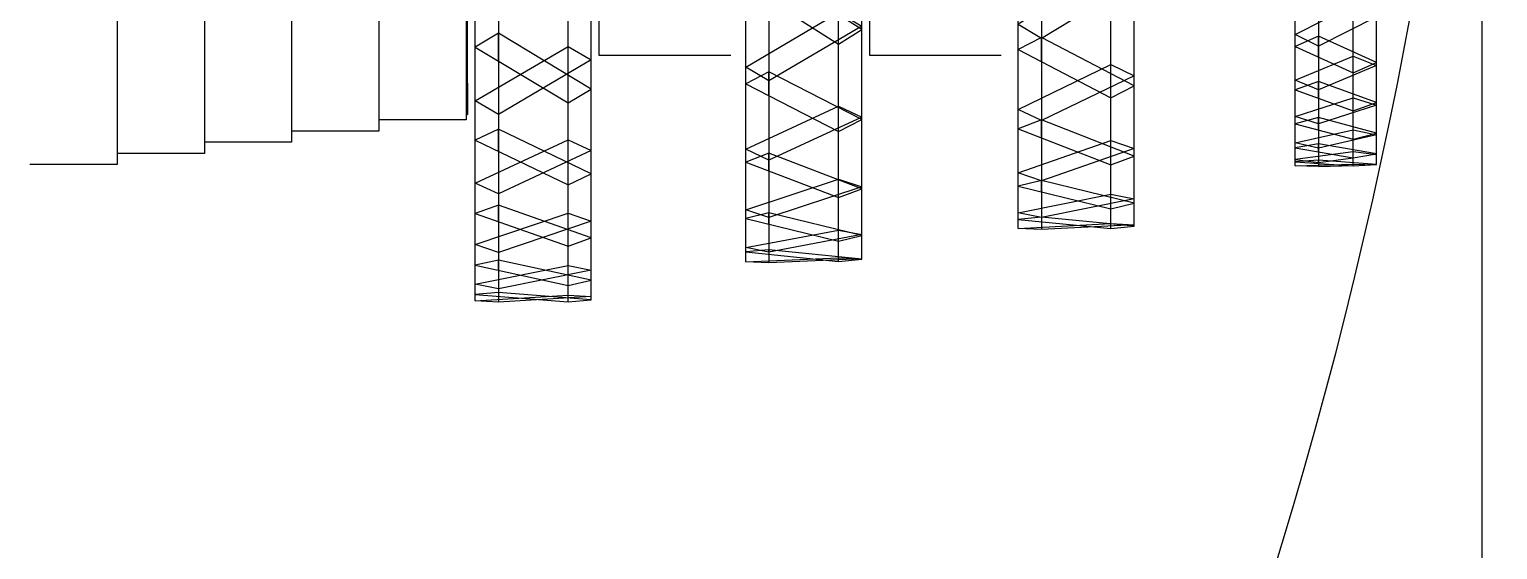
# Model space of a CAD drawing. Header units: millimetres. Extents: x -300 to 383236, y -195106 to -144646.
# Drawn here: x 27612.2 to 27835.9, y -163416.9 to -163337.7 of the extents above; entities that cross this region are included whole.
import ezdxf

# ---------------------------------------------------------------- set-up
doc = ezdxf.new("R2010")
doc.units = ezdxf.units.MM
doc.header["$LTSCALE"] = 60
doc.layers.add('EQUIPMENT', color=253, linetype='Continuous', lineweight=0)

# ---------------------------------------------------------------- blocks, each defined once
blk = doc.blocks.new('A$Cc6299706')
at = {"layer": 'EQUIPMENT', "lineweight": -3}
blk.add_lwpolyline([(-44964.73458277179, 31713.33238553799, 1.000000487800738), (-43530.33098020428, 32097.67504573001, 1.000000487800748)], format="xyb", close=True, dxfattribs=at)
for points in [[(-43656.33441273286, 31785.13149971278), (-43656.33441273286, 31767.84538452023), (-43659.87101079011, 31765.71989790727), (-43645.7246185611, 31757.24440979499), (-43642.18802050385, 31759.36107696143), (-43656.33441273286, 31767.84538452023), (-43656.33441273286, 31753.25801996487), (-43659.87101079011, 31751.55586678519), (-43645.7246185611, 31744.75607351302), (-43642.18802050385, 31746.4582266927), (-43656.33441273286, 31753.25801996487), (-43656.33441273286, 31741.67808667517), (-43659.87101079011, 31740.43454471488), (-43645.7246185611, 31735.43391853418), (-43642.18802050385, 31736.68627994099), (-43656.33441273286, 31741.67808667517), (-43656.33441273286, 31733.32607081429), (-43659.87101079011, 31732.55877896644), (-43645.7246185611, 31729.46315323551), (-43642.18802050385, 31730.23926452991), (-43656.33441273286, 31733.32607081429), (-43656.33441273286, 31728.3695418662), (-43659.87101079011, 31728.08731957736), (-43645.7246185611, 31726.96724986845), (-43642.18802050385, 31727.24947215729), (-43656.33441273286, 31728.3695418662), (-43656.33441273286, 31726.90551374275), (-43659.87101079011, 31727.12599990594), (-43659.87101079011, 31728.08731957736), (-43659.87101079011, 31732.55877896644), (-43659.87101079011, 31740.43454471488), (-43659.87101079011, 31751.55586678519), (-43659.87101079011, 31765.71989790727), (-43659.87101079011, 31782.63559634569)], [(-43615.12995855958, 31734.54315443496), (-43615.12995855958, 31734.90475174256), (-43615.12995855958, 31732.90273738101), (-43618.66655661684, 31733.06148741847), (-43618.66655661684, 31734.55197388151), (-43618.66655661684, 31739.64961397399), (-43618.66655661684, 31748.24857433765), (-43618.66655661684, 31760.17246604188), (-43618.66655661684, 31775.15670569097), (-43618.66655661684, 31792.89261265636), (-43618.66655661684, 31812.99213129097), (-43618.66655661684, 31835.04074760801), (-43618.66655661684, 31858.57103094157), (-43618.66655661684, 31883.07145339304), (-43618.66655661684, 31908.02166761739), (-43618.66655661684, 31909.74145969014)], [(-43573.63446265092, 31782.90017974151), (-43573.63446265092, 31767.22802326335), (-43577.17106070818, 31765.38475893922), (-43563.02466847916, 31758.01170164284), (-43559.48807042192, 31759.85496596694), (-43573.63446265092, 31767.22802326335), (-43573.63446265092, 31754.66031196264), (-43577.17106070818, 31753.28447830446), (-43563.02466847916, 31747.79878256477), (-43559.48807042192, 31749.16579677643), (-43573.63446265092, 31754.66031196264), (-43573.63446265092, 31745.46162923517), (-43577.17106070818, 31744.58850402902), (-43563.02466847916, 31741.11364209747), (-43559.48807042192, 31741.98676730362), (-43573.63446265092, 31745.46162923517), (-43573.63446265092, 31739.85246124411), (-43577.17106070818, 31739.50850282957), (-43563.02466847916, 31738.12384972484), (-43559.48807042192, 31738.46780813941), (-43573.63446265092, 31739.85246124411), (-43573.63446265092, 31737.95628024086), (-43577.17106070818, 31738.14148861791), (-43577.17106070818, 31739.50850282957), (-43577.17106070818, 31744.58850402902), (-43577.17106070818, 31753.28447830446), (-43577.17106070818, 31765.38475893922), (-43577.17106070818, 31780.62476253758)], [(-43618.66655661684, 31775.15670569097), (-43604.52898383436, 31766.20496746626), (-43600.99238577711, 31768.44510688404), (-43615.12995855958, 31777.39684510879), (-43615.12995855958, 31761.98927202642), (-43618.66655661684, 31760.17246604188), (-43604.52898383436, 31752.90524210381), (-43600.99238577711, 31754.72204808834), (-43615.12995855958, 31761.98927202642), (-43615.12995855958, 31749.60676910276), (-43618.66655661684, 31748.24857433765), (-43604.52898383436, 31742.82461472364), (-43600.99238577711, 31744.1828094888), (-43615.12995855958, 31749.60676910276), (-43615.12995855958, 31740.51391973362), (-43618.66655661684, 31739.64961397399), (-43604.52898383436, 31736.18357148896), (-43600.99238577711, 31737.04787724859), (-43615.12995855958, 31740.51391973362), (-43615.12995855958, 31734.90475174256), (-43618.66655661684, 31734.55197388151), (-43604.52898383436, 31733.11440409762), (-43600.99238577711, 31733.47600140523), (-43615.12995855958, 31734.90475174256)], [(-43531.43341102013, 31775.7035113756), (-43531.43341102013, 31767.42205108692), (-43534.97000907737, 31765.82573126558), (-43526.13292365751, 31761.83052198893), (-43522.59632560026, 31763.4268418103), (-43531.43341102013, 31767.42205108692), (-43531.43341102013, 31760.5076050099), (-43534.97000907737, 31759.22878526353), (-43526.13292365751, 31756.03614562082), (-43522.59632560026, 31757.31496536722), (-43531.43341102013, 31760.5076050099), (-43531.43341102013, 31755.01308982373), (-43534.97000907737, 31754.06940904535), (-43526.13292365751, 31751.71461682268), (-43522.59632560026, 31752.65829760105), (-43531.43341102013, 31755.01308982373), (-43531.43341102013, 31751.00024165401), (-43534.97000907737, 31750.4005192902), (-43526.13292365751, 31748.91003282716), (-43522.59632560026, 31749.509755191), (-43531.43341102013, 31751.00024165401), (-43531.43341102013, 31748.51315773344), (-43534.97000907737, 31748.26621323069), (-43526.13292365751, 31747.64885197383), (-43522.59632560026, 31747.89579647659), (-43531.43341102013, 31748.51315773344), (-43531.43341102013, 31747.57829640161), (-43534.97000907737, 31747.68412975992), (-43534.97000907737, 31748.26621323069), (-43534.97000907737, 31750.4005192902), (-43534.97000907737, 31754.06940904535), (-43534.97000907737, 31759.22878526353), (-43534.97000907737, 31765.82573126558), (-43534.97000907737, 31773.79851092583)], [(-43645.7246185611, 31765.85218960517), (-43645.7246185611, 31869.36603349038)], [(-43563.02466847916, 31763.08288339573), (-43563.02466847916, 31867.9901998322)], [(-43604.52898383436, 31756.74170134297), (-43604.52898383436, 31866.06756048936)], [(-43645.7246185611, 31751.63524180396), (-43645.7246185611, 31864.62117125896)], [(-43563.02466847916, 31751.50295010603), (-43563.02466847916, 31863.8803377507)], [(-43604.52898383436, 31745.62919871918), (-43604.52898383436, 31862.09880955228)], [(-43604.52898383436, 31766.20496746626), (-43604.52898383436, 31861.74603169122)], [(-43645.7246185611, 31740.45218360792), (-43645.7246185611, 31860.67005921494)], [(-43645.7246185611, 31757.24440979499), (-43645.7246185611, 31859.41769780814)], [(-43604.52898383436, 31737.88572466864), (-43604.52898383436, 31859.03846160749)], [(-43563.02466847916, 31743.38023985484), (-43563.02466847916, 31860.68769810798)], [(-43563.02466847916, 31758.01170164284), (-43563.02466847916, 31860.17617020944)], [(-43645.7246185611, 31732.51468173381), (-43645.7246185611, 31857.58325293056)], [(-43604.52898383436, 31752.90524210381), (-43604.52898383436, 31858.77387821169)], [(-43604.52898383436, 31733.68766812187), (-43604.52898383436, 31856.93943333412)], [(-43563.02466847916, 31738.88232212617), (-43563.02466847916, 31858.47401702976)], [(-43563.02466847916, 31747.79878256477), (-43563.02466847916, 31858.16533640133)], [(-43563.02466847916, 31738.12384972484), (-43563.02466847916, 31857.30985008822)], [(-43563.02466847916, 31741.11364209747), (-43563.02466847916, 31857.20401672991)], [(-43645.7246185611, 31744.75607351302), (-43645.7246185611, 31856.66603049178)], [(-43645.7246185611, 31727.99030566555), (-43645.7246185611, 31855.42248853149)], [(-43645.7246185611, 31735.43391853418), (-43645.7246185611, 31854.86686340028)], [(-43604.52898383436, 31742.82461472364), (-43604.52898383436, 31856.78068329663)], [(-43604.52898383436, 31733.11440409762), (-43604.52898383436, 31855.85464141129)], [(-43604.52898383436, 31736.18357148896), (-43604.52898383436, 31855.80172473214)], [(-43645.7246185611, 31726.96724986845), (-43645.7246185611, 31854.24068269688)], [(-43645.7246185611, 31729.46315323551), (-43645.7246185611, 31854.05547431983)], [(-43661.22920555524, 31850.12200116886), (-43661.22920555524, 31754.65149251612), (-43674.52893091767, 31754.65149251612)], [(-43714.42810700498, 31847.85540341148), (-43714.42810700498, 31747.85169924395), (-43727.72783236741, 31747.85169924395)], [(-43701.12838164254, 31848.41984798918), (-43701.12838164254, 31749.55385242363), (-43714.42810700498, 31749.55385242363)], [(-43687.82865628011, 31848.98429256691), (-43687.82865628011, 31751.25600560328), (-43701.12838164254, 31751.25600560328)], [(-43674.52893091767, 31849.54873714464), (-43674.52893091767, 31752.94933933644), (-43687.82865628011, 31752.94933933644)], [(-43526.13292365751, 31764.38816148172), (-43526.13292365751, 31842.6695688537)], [(-43526.13292365751, 31758.04697942892), (-43526.13292365751, 31839.49456810406)], [(-43522.59632560026, 31747.89579647659), (-43522.59632560026, 31749.509755191), (-43522.59632560026, 31752.65829760105), (-43522.59632560026, 31757.31496536722), (-43522.59632560026, 31763.4268418103), (-43522.59632560026, 31770.94101025113), (-43522.59632560026, 31779.78691511754), (-43522.59632560026, 31789.86754249768), (-43522.59632560026, 31801.07705903325), (-43522.59632560026, 31813.3184508125), (-43522.59632560026, 31826.46824558395), (-43522.59632560026, 31839.82970707207)], [(-43526.13292365751, 31761.83052198893), (-43526.13292365751, 31838.57734566527)], [(-43526.13292365751, 31753.1698254996), (-43526.13292365751, 31836.9722063974)], [(-43526.13292365751, 31756.03614562082), (-43526.13292365751, 31836.26665067523)], [(-43526.13292365751, 31749.78315803331), (-43526.13292365751, 31835.11130318024)], [(-43526.13292365751, 31751.71461682268), (-43526.13292365751, 31834.64387251432)], [(-43526.13292365751, 31747.93989370922), (-43526.13292365751, 31833.93831679215)], [(-43526.13292365751, 31748.91003282716), (-43526.13292365751, 31833.70019173594)], [(-43526.13292365751, 31747.64885197383), (-43526.13292365751, 31833.47088612623)], [(-43600.99238577711, 31733.47600140523), (-43600.99238577711, 31737.04787724859), (-43600.99238577711, 31744.1828094888), (-43600.99238577711, 31754.72204808834), (-43600.99238577711, 31768.44510688404), (-43600.99238577711, 31785.05212469403), (-43600.99238577711, 31804.2079625503), (-43601.00120522363, 31825.48046757294)], [(-43506.5272940284, 31798.38712784259), (-43506.5272940284, 31531.53713428079), (-43506.5272940284, 31460.57586752601), (-43521.52917257052, 31460.57586752601), (-43521.52917257052, 31399.50120032784), (-43541.53167729333, 31399.50120032784)], [(-43641.03267300884, 31784.58469402812), (-43641.03267300884, 31764.50281428658), (-43620.95079326729, 31764.50281428658)], [(-43599.82821883557, 31784.60233292119), (-43599.82821883557, 31764.50281428658), (-43579.72870020095, 31764.50281428658)], [(-43661.12337219692, 31774.72455281114), (-43661.02635828512, 31755.49815938268), (-43661.22920555524, 31755.49815938268), (-43661.02635828512, 31755.49815938268), (-43661.12337219692, 31774.72455281114), (-43661.13219164344, 31775.4653863194), (-43661.13219164344, 31774.72455281114)], [(-43642.18802050385, 31759.36107696143), (-43642.19683995038, 31775.14788624442)], [(-43559.48807042192, 31759.85496596694), (-43559.49688986845, 31773.79851092583)], [(-43656.33441273286, 31763.60323074083), (-43656.33441273286, 31767.84538452023)], [(-43656.33441273286, 31763.60323074083), (-43656.33441273286, 31767.84538452023)], [(-43656.33441273286, 31763.60323074083), (-43656.33441273286, 31767.84538452023)], [(-43656.33441273286, 31763.60323074083), (-43656.33441273286, 31767.84538452023)], [(-43531.43341102013, 31764.22941144423), (-43531.43341102013, 31767.42205108692)], [(-43531.43341102013, 31764.22941144423), (-43531.43341102013, 31767.42205108692)], [(-43531.43341102013, 31764.22941144423), (-43531.43341102013, 31767.42205108692)], [(-43531.43341102013, 31764.22941144423), (-43531.43341102013, 31767.42205108692)], [(-43531.43341102013, 31765.88746739128), (-43531.43341102013, 31767.42205108692)], [(-43573.63446265092, 31763.54149461516), (-43573.63446265092, 31767.22802326335)], [(-43573.63446265092, 31763.54149461516), (-43573.63446265092, 31767.22802326335)], [(-43615.12995855958, 31758.35566005738), (-43615.12995855958, 31761.98927202642)], [(-43615.12995855958, 31758.35566005738), (-43615.12995855958, 31761.98927202642)], [(-43615.12995855958, 31760.61343836824), (-43615.12995855958, 31761.98927202642)], [(-43642.18802050385, 31746.4582266927), (-43642.19683995038, 31759.36107696143)], [(-43559.48807042192, 31749.16579677643), (-43559.49688986845, 31759.85496596694)], [(-43531.43341102013, 31757.94996551714), (-43531.43341102013, 31760.5076050099)], [(-43531.43341102013, 31757.94996551714), (-43531.43341102013, 31760.5076050099)], [(-43531.43341102013, 31759.2552436031), (-43531.43341102013, 31760.5076050099)], [(-43531.43341102013, 31754.0605895988), (-43531.43341102013, 31755.01308982373)], [(-43656.33441273286, 31749.86253305206), (-43656.33441273286, 31753.25801996487)], [(-43656.33441273286, 31749.86253305206), (-43656.33441273286, 31753.25801996487)], [(-43615.12995855958, 31748.54843551955), (-43615.12995855958, 31749.60676910276)], [(-43522.59632560026, 31749.33336626044), (-43526.13292365751, 31749.78315803331), (-43534.97000907737, 31748.65426887789), (-43531.43341102013, 31748.19565765846), (-43526.12410421098, 31748.87475504105)], [(-43531.43341102013, 31750.36524150409), (-43531.43341102013, 31751.00024165401)], [(-43559.48807042192, 31738.46780813941), (-43559.48807042192, 31741.98676730362), (-43559.49688986845, 31749.16579677643)], [(-43534.97000907737, 31747.68412975992), (-43526.13292365751, 31747.93989370922), (-43522.59632560026, 31747.83406035088)], [(-43531.43341102013, 31748.19565765846), (-43531.43341102013, 31748.51315773344)], [(-43531.43341102013, 31747.57829640161), (-43526.13292365751, 31747.7370464391)], [(-43642.18802050385, 31736.68627994099), (-43642.19683995038, 31746.4582266927)], [(-43615.12995855958, 31739.79954456496), (-43615.12995855958, 31740.51391973362)], [(-43577.17106070818, 31738.14148861791), (-43563.02466847916, 31738.88232212617), (-43559.48807042192, 31738.69711374912), (-43573.63446265092, 31737.95628024086)], [(-43642.18802050385, 31727.24947215729), (-43642.18802050385, 31730.23926452991), (-43642.19683995038, 31736.68627994099)], [(-43618.66655661684, 31733.06148741847), (-43604.52898383436, 31733.68766812187), (-43600.99238577711, 31733.52891808441), (-43615.12995855958, 31732.90273738101)], [(-43659.87101079011, 31727.12599990594), (-43645.7246185611, 31727.99030566555), (-43642.18802050385, 31727.7786389489), (-43656.33441273286, 31726.90551374275)]]:
    blk.add_lwpolyline(points, dxfattribs=at)
for points in [[(-43559.48807042192, 31775.7035113756), (-43563.02466847916, 31777.85545632815), (-43577.17106070818, 31769.2564959645), (-43573.63446265092, 31767.10455101197)], [(-43522.59632560026, 31770.33246844077), (-43531.43341102013, 31765.88746739128), (-43534.97000907737, 31767.66017614318), (-43526.13292365751, 31772.11399663922)], [(-43600.99238577711, 31768.92135699648), (-43615.12995855958, 31760.61343836824), (-43618.66655661684, 31762.68600830204), (-43604.52898383436, 31770.99392693031)], [(-43656.33441273286, 31767.84538452023), (-43656.33441273286, 31763.60323074083)], [(-43656.33441273286, 31767.84538452023), (-43656.33441273286, 31763.60323074083)], [(-43531.43341102013, 31767.42205108692), (-43531.43341102013, 31764.22941144423)], [(-43531.43341102013, 31767.42205108692), (-43531.43341102013, 31764.22941144423)], [(-43659.87101079011, 31757.57954876301), (-43645.7246185611, 31765.85218960517), (-43642.18802050385, 31763.78843911791), (-43656.33441273286, 31755.50697882923)], [(-43573.63446265092, 31767.22802326335), (-43573.63446265092, 31763.54149461516)], [(-43573.63446265092, 31767.22802326335), (-43573.63446265092, 31763.54149461516)], [(-43559.48807042192, 31761.38073021606), (-43573.63446265092, 31754.5544786043), (-43577.17106070818, 31756.26545123053), (-43563.02466847916, 31763.08288339573)], [(-43534.97000907737, 31760.71927172657), (-43526.13292365751, 31764.38816148172), (-43522.59632560026, 31762.92413335825), (-43531.43341102013, 31759.2552436031)], [(-43615.12995855958, 31761.98927202642), (-43615.12995855958, 31758.35566005738)], [(-43615.12995855958, 31761.98927202642), (-43615.12995855958, 31758.35566005738)], [(-43531.43341102013, 31760.5076050099), (-43531.43341102013, 31757.94996551714)], [(-43531.43341102013, 31760.5076050099), (-43531.43341102013, 31757.94996551714)], [(-43600.99238577711, 31755.10128428899), (-43615.12995855958, 31748.54843551955), (-43618.66655661684, 31750.18885257353), (-43604.52898383436, 31756.74170134297)], [(-43522.59632560026, 31756.90927082697), (-43531.43341102013, 31754.0605895988), (-43534.97000907737, 31755.19829820078), (-43526.13292365751, 31758.04697942892)], [(-43573.63446265092, 31754.66031196264), (-43573.63446265092, 31751.90864464628)], [(-43573.63446265092, 31754.66031196264), (-43573.63446265092, 31751.90864464628)], [(-43531.43341102013, 31755.01308982373), (-43531.43341102013, 31753.12572826697)], [(-43531.43341102013, 31755.01308982373), (-43531.43341102013, 31753.12572826697)], [(-43656.33441273286, 31753.25801996487), (-43656.33441273286, 31749.86253305206)], [(-43656.33441273286, 31753.25801996487), (-43656.33441273286, 31749.86253305206)], [(-43522.59632560026, 31752.36725586567), (-43531.43341102013, 31750.36524150409), (-43534.97000907737, 31751.16781113802), (-43526.13292365751, 31753.1698254996)], [(-43659.87101079011, 31745.05593469493), (-43645.7246185611, 31751.63524180396), (-43642.18802050385, 31749.99482474996), (-43656.33441273286, 31743.40669819441)], [(-43615.12995855958, 31749.60676910276), (-43615.12995855958, 31746.89037957253)], [(-43615.12995855958, 31749.60676910276), (-43615.12995855958, 31746.89037957253)], [(-43577.17106070818, 31746.61697673019), (-43563.02466847916, 31751.50295010603), (-43559.48807042192, 31750.28586648534), (-43573.63446265092, 31745.39107366298)], [(-43531.43341102013, 31751.00024165401), (-43531.43341102013, 31749.80961637288)], [(-43600.99238577711, 31744.45621233112), (-43615.12995855958, 31739.79954456496), (-43618.66655661684, 31740.9637115065), (-43604.52898383436, 31745.62919871918)], [(-43573.63446265092, 31745.46162923517), (-43573.63446265092, 31743.72419826938)], [(-43577.17106070818, 31740.5315586267), (-43563.02466847916, 31743.38023985484), (-43559.48807042192, 31742.66586468618), (-43573.63446265092, 31739.81718345803)], [(-43656.33441273286, 31741.67808667517), (-43656.33441273286, 31739.18218330808)], [(-43656.33441273286, 31741.67808667517), (-43656.33441273286, 31739.18218330808)], [(-43615.12995855958, 31740.51391973362), (-43615.12995855958, 31738.78530821438)], [(-43659.87101079011, 31735.68968248345), (-43645.7246185611, 31740.45218360792), (-43642.18802050385, 31739.26155832682), (-43656.33441273286, 31734.49905720232)], [(-43600.99238577711, 31737.2154467326), (-43615.12995855958, 31734.54315443496), (-43618.66655661684, 31735.21343237102), (-43604.52898383436, 31737.88572466864)], [(-43659.87101079011, 31729.67481995218), (-43645.7246185611, 31732.51468173381), (-43642.18802050385, 31731.80912601166), (-43656.33441273286, 31728.96044478352)], [(-43656.33441273286, 31733.32607081429), (-43656.33441273286, 31731.7826676721)]]:
    blk.add_lwpolyline(points, close=True, dxfattribs=at)
for centre, radius, start, end in [((-44247.53287522933, 31905.50406548548), 742.5013426759994, 14.99979961845801, 194.9998555176071), ((-44247.53287522933, 31905.50406548548), 742.5013426759994, 14.99979961845801, 194.9998555176071), ((-44247.53287522933, 31905.50406548548), 742.5013426759994, 14.99979961845801, 194.9998555176071), ((-44247.53287522933, 31905.50406548548), 742.5013426759994, 14.99979961845801, 194.9998555176071), ((-44247.53268774675, 31905.50336578251), 742.5013426760025, 194.999799618458, 14.99985551760711), ((-44247.53268774675, 31905.50336578251), 742.5013426760025, 194.999799618458, 14.99985551760711), ((-44247.53268774675, 31905.50336578251), 742.5013426760025, 194.999799618458, 14.99985551760711), ((-44247.53268774675, 31905.50336578251), 742.5013426760025, 194.999799618458, 14.99985551760711)]:
    blk.add_arc(centre, radius, start, end, dxfattribs=at)
blk = doc.blocks.new('A$C44261593')
h = blk.add_hatch()
h.set_pattern_fill('ANSI31', color=253, scale=100)
h.set_pattern_definition([(45, (0, -50460), (-224.5064030267288, 224.5064030267288), [])])
edge = h.paths.add_edge_path()
edge.add_line((-58347.03448275906, -14255.99999999784), (-58347.03448275906, -14055.99999999784))
edge.add_line((-58347.03448275906, -14055.99999999784), (-57547.03448275907, -14055.99999999784))
edge.add_line((-57547.03448275907, -14055.99999999784), (-57547.03448275903, -15055.99999999784))
edge.add_line((-57547.03448275904, -15055.99999999783), (-60547.03448275929, -15055.99999999783))
edge.add_line((-60547.03448275929, -15055.99999999783), (-60547.03448275928, -31055.99999999888))
edge.add_line((-60547.03448275928, -31055.99999999888), (-57647.03468275907, -31055.99999999888))
edge.add_line((-57647.03468275907, -31055.99999999887), (-57647.03468275905, -32267.99999999769))
edge.add_line((-57647.03468275907, -32267.99999999769), (-43347.03448275926, -32267.99999999769))
edge.add_line((-43347.03448275926, -32267.99999999769), (-43347.03448275928, -29255.99999999888))
edge.add_line((-43347.03448275926, -29255.99999999888), (-34347.0344827582, -29255.99999999888))
edge.add_line((-34347.0344827582, -29255.99999999888), (-34347.0344827582, -14205.99999999763))
edge.add_line((-34347.0344827582, -14205.99999999763), (-33547.03448275823, -14205.99999999762))
edge.add_line((-33547.03448275823, -14205.99999999762), (-33547.03448275822, -29255.99999999888))
edge.add_line((-33547.03448275822, -29255.99999999888), (-30497.0344827582, -29255.99999999888))
edge.add_line((-30497.0344827582, -29255.99999999888), (-30497.0344827582, -30055.99999999888))
edge.add_line((-30497.0344827582, -30055.99999999888), (-30547.03448275923, -30055.99999999888))
edge.add_line((-30547.03448275923, -30055.99999999888), (-30547.03448275923, -34905.9999999999))
edge.add_line((-30547.03448275923, -34905.9999999999), (-30569.23641186631, -34905.9999999999))
edge.add_arc((-31589.7226567235, -35133.68817394561), 1045.578347374057, 12.57767129039533, 76.57872908946486)
edge.add_line((-31347.03448275924, -34116.66480611409), (-31347.03448275923, -30055.99999999888))
edge.add_line((-31347.03448275925, -30055.99999999888), (-42547.03448275928, -30055.99999999888))
edge.add_line((-42547.03448275928, -30055.99999999888), (-42547.03448275928, -34905.9999999999))
edge.add_line((-42547.03448275928, -34905.9999999999), (-43347.03448275928, -34905.9999999999))
edge.add_line((-43347.03448275928, -34905.9999999999), (-43347.03448275928, -33067.9999999977))
edge.add_line((-43347.03448275928, -33067.9999999977), (-57647.03468275907, -33067.99999999772))
edge.add_line((-57647.03468275905, -33067.99999999772), (-57647.03468275908, -34905.99999999993))
edge.add_line((-57647.03468275908, -34905.99999999993), (-58447.03468275908, -34905.99999999993))
edge.add_line((-58447.03468275908, -34905.99999999993), (-58447.03468275907, -31855.99999999887))
edge.add_line((-58447.03468275907, -31855.99999999887), (-66197.03448276047, -31855.99999999887))
edge.add_line((-66197.03448276047, -31855.99999999887), (-66197.03448276047, -31055.99999999887))
edge.add_line((-66197.03448276047, -31055.99999999887), (-61347.03448275925, -31055.99999999888))
edge.add_line((-61347.03448275925, -31055.99999999887), (-61347.03448275926, -14255.99999999784))
edge.add_line((-61347.03448275926, -14255.99999999784), (-58347.03448275905, -14255.99999999785))

msp = doc.modelspace()

# ---------------------------------------------------------------- block references
for name, p in [('A$C44261593', (71340, -144646.1343434664)), ('A$Cc6299706', (71340, -195106.1343434664))]:
    msp.add_blockref(name, p)

doc.saveas('drawing.dxf')
